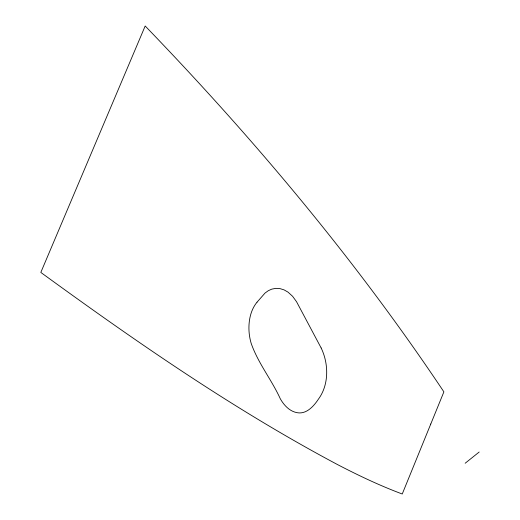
<?xml version="1.0" encoding="UTF-8"?>
<svg xmlns="http://www.w3.org/2000/svg" width="520" height="520" viewBox="0 0 520 520"><rect width="100%" height="100%" fill="white"/><g stroke="black" fill="none" stroke-linecap="round" stroke-linejoin="round"><path stroke-width="0.78" d="M257.023 302.192C251.03 309.478 248.853 319.195 248.924 328.458C248.983 333.457 249.724 338.455 251.141 343.252C257.966 363.025 271.615 379.704 280.254 398.678C283.836 405.106 289.458 411.262 296.998 412.666C306.351 414.55 313.768 406.204 318.331 399.276C329.154 384.716 328.77 363.747 321.152 347.978M257.056 302.153L265.025 293.072L268.281 290.706L271.778 289.133L275.821 288.353L279.942 288.6L284.089 289.887L288.015 292.136L292.611 296.309L296.562 301.756L321.12 347.913M479.18 452.023L465.173 463.236M430.768 424.028L402.246 494C380.042 485.713 358.599 475.54 337.591 464.613C233.383 409.214 136.117 341.77 40.82 272.428L145.184 26C254.553 139.425 356.35 260.721 443.885 391.865L430.768 424.028"/></g></svg>
